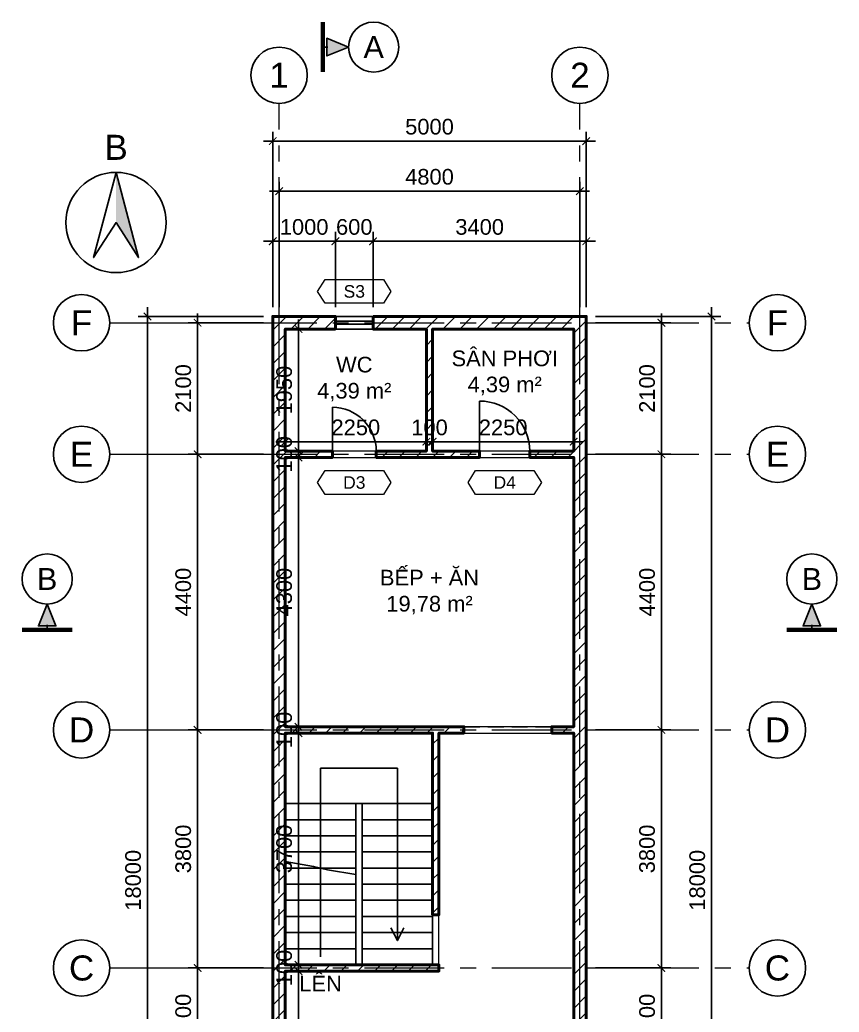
# Model space of a CAD drawing. Header units: millimetres. Extents: x -4035 to 257357, y -7136 to 22735.
# Drawn here: x -4035 to 9035, y 6895 to 22735 of the extents above; entities that cross this region are included whole.
import ezdxf
from ezdxf.enums import TextEntityAlignment as Align

# ---------------------------------------------------------------- set-up
doc = ezdxf.new("R2010")
doc.units = ezdxf.units.MM
doc.header["$LTSCALE"] = 40
doc.linetypes.add('CENTER', pattern=[50.8, 31.75, -6.35, 6.35, -6.35])
doc.linetypes.add('HIDDEN', pattern=[9.525, 6.35, -3.175])
for name, color, linetype, lineweight in [('A-ANNO-DIMS', 1, 'Continuous', 18), ('A-ANNO-ROOM', 7, 'Continuous', 25), ('A-ANNO-SYMB', 7, 'Continuous', 25), ('A-ANNO-TEXT', 7, 'Continuous', 18), ('A-DOOR', 3, 'Continuous', 25), ('A-FLOR-STRS', 6, 'Continuous', 25), ('A-GLAZ', 4, 'Continuous', 25), ('A-OPEN', 8, 'HIDDEN', 18), ('A-WALL', 7, 'Continuous', 50), ('A-WALL-PATT', 8, 'Continuous', 9), ('S-GRID', 1, 'CENTER', 18), ('S-GRID-IDEN', 7, 'Continuous', 25)]:
    doc.layers.add(name, color=color, linetype=linetype, lineweight=lineweight)
doc.layers.add('A-AREA', color=30, linetype='Continuous', lineweight=9, plot=False)
doc.styles.add('MCP-ARIAL', font='arial.ttf')
doc.dimstyles.new('MCP-1-100', dxfattribs={"dimscale": 100, "dimtxt": 2.5, "dimasz": 1.2, "dimexe": 1.5, "dimexo": 1.5, "dimgap": 1, "dimtad": 1, "dimdec": 0, "dimdsep": 46, "dimtxsty": 'MCP-ARIAL', "dimblk": 'ARCHTICK', "dimblk1": 'ARCHTICK', "dimblk2": 'ARCHTICK', "dimcen": 0.09, "dimdle": 1.5, "dimclrd": 256, "dimclre": 256, "dimclrt": 256, "dimadec": 0, "dimazin": 0, "dimtfac": 1, "dimtdec": 4, "dimtix": 1, "dimtmove": 2, "dimatfit": 3, "dimfxl": 1, "dimtolj": 1, "dimtzin": 0, "dimarcsym": 0})

# ---------------------------------------------------------------- blocks, each defined once
blk = doc.blocks.new('MCP_CUA_DI_700')
blk.add_line((0, 0), (0, 700))
blk.add_arc((0, 0), 700, 359.9929, 90.0071)
at = {"style": 'MCP-ARIAL', "flags": 1}
for tag, p in [('MA', (350, -100)), ('LOAI', (350, -220)), ('RONG', (350, -340))]:
    blk.add_attdef(tag, p, '', height=80, dxfattribs=at)
blk = doc.blocks.new('MCP_THE_LG_3')
blk.add_lwpolyline([(-5.85, 0), (-4.65, 1.9), (4.65, 1.9), (5.85, 0), (4.65, -1.9), (-4.65, -1.9)], close=True)
at = {"style": 'MCP-ARIAL'}
blk.add_attdef('MA', text='', height=2, dxfattribs=at).set_placement((0, 0), align=Align.MIDDLE_CENTER)
blk = doc.blocks.new('MCP_CUA_DI_800')
blk.add_line((0, 0), (0, 800))
blk.add_arc((0, 0), 800, 359.9964, 90.0036)
at = {"style": 'MCP-ARIAL', "flags": 1}
for tag, p in [('MA', (400, -100)), ('LOAI', (400, -220)), ('RONG', (400, -340))]:
    blk.add_attdef(tag, p, '', height=80, dxfattribs=at)
blk = doc.blocks.new('MCP_CUA_SO_600_200')
for p, q in [((0, 200), (600, 200)), ((0, 125), (600, 125)), ((0, 75), (600, 75)), ((0, 0), (600, 0))]:
    blk.add_line(p, q)
at = {"style": 'MCP-ARIAL', "flags": 1}
for tag, p in [('MA', (300, -100)), ('LOAI', (300, -220)), ('RONG', (300, -340))]:
    blk.add_attdef(tag, p, '', height=80, dxfattribs=at)
blk = doc.blocks.new('_ArchTick')
at = {"color": 0, "linetype": 'ByBlock', "const_width": 0.15}
blk.add_lwpolyline([(-0.5, -0.5), (0.5, 0.5)], dxfattribs=at)
blk = doc.blocks.new('*D23')
at = {"layer": 'A-ANNO-DIMS', "lineweight": -2, "transparency": 16777216}
for p, q in [((-1200, 5850), (-1200, 7750)), ((-150, 7600), (-1350, 7600)), ((-150, 6000), (-1350, 6000))]:
    blk.add_line(p, q, dxfattribs=at)
at = {"layer": 'Defpoints', "color": 0, "transparency": 16777216}
for p in [(-1200, 7600), (0, 7600), (0, 6000)]:
    blk.add_point(p, dxfattribs=at)
at = {"layer": 'A-ANNO-DIMS', "lineweight": -2, "transparency": 16777216, "xscale": 120, "yscale": 120, "zscale": 120}
for p, rotation in [((-1200, 7600), 90), ((-1200, 6000), 270)]:
    blk.add_blockref('_ArchTick', p, dxfattribs=dict(at, rotation=rotation))
at = {"layer": 'A-ANNO-DIMS', "transparency": 16777216, "insert": (-1428, 6800), "char_height": 250, "attachment_point": 5, "rotation": 90, "style": 'MCP-ARIAL'}
blk.add_mtext('\\A1;1600', dxfattribs=at)
blk = doc.blocks.new('*D24')
at = {"layer": 'A-ANNO-DIMS', "lineweight": -2, "transparency": 16777216}
for p, q in [((-1200, 7450), (-1200, 11550)), ((-150, 11400), (-1350, 11400)), ((-150, 7600), (-1350, 7600))]:
    blk.add_line(p, q, dxfattribs=at)
at = {"layer": 'Defpoints', "color": 0, "transparency": 16777216}
for p in [(-1200, 11400), (0, 11400), (0, 7600)]:
    blk.add_point(p, dxfattribs=at)
at = {"layer": 'A-ANNO-DIMS', "lineweight": -2, "transparency": 16777216, "xscale": 120, "yscale": 120, "zscale": 120}
for p, rotation in [((-1200, 11400), 90), ((-1200, 7600), 270)]:
    blk.add_blockref('_ArchTick', p, dxfattribs=dict(at, rotation=rotation))
at = {"layer": 'A-ANNO-DIMS', "transparency": 16777216, "insert": (-1428, 9500), "char_height": 250, "attachment_point": 5, "rotation": 90, "style": 'MCP-ARIAL'}
blk.add_mtext('\\A1;3800', dxfattribs=at)
blk = doc.blocks.new('*D25')
at = {"layer": 'A-ANNO-DIMS', "lineweight": -2, "transparency": 16777216}
for p, q in [((-1200, 11250), (-1200, 15950)), ((-150, 15800), (-1350, 15800)), ((-150, 11400), (-1350, 11400))]:
    blk.add_line(p, q, dxfattribs=at)
at = {"layer": 'Defpoints', "color": 0, "transparency": 16777216}
for p in [(-1200, 15800), (0, 15800), (0, 11400)]:
    blk.add_point(p, dxfattribs=at)
at = {"layer": 'A-ANNO-DIMS', "lineweight": -2, "transparency": 16777216, "xscale": 120, "yscale": 120, "zscale": 120}
for p, rotation in [((-1200, 15800), 90), ((-1200, 11400), 270)]:
    blk.add_blockref('_ArchTick', p, dxfattribs=dict(at, rotation=rotation))
at = {"layer": 'A-ANNO-DIMS', "transparency": 16777216, "insert": (-1428, 13600), "char_height": 250, "attachment_point": 5, "rotation": 90, "style": 'MCP-ARIAL'}
blk.add_mtext('\\A1;4400', dxfattribs=at)
blk = doc.blocks.new('*D26')
at = {"layer": 'A-ANNO-DIMS', "lineweight": -2, "transparency": 16777216}
for p, q in [((-150, 17900), (-1350, 17900)), ((-1200, 15650), (-1200, 18050)), ((-150, 15800), (-1350, 15800))]:
    blk.add_line(p, q, dxfattribs=at)
at = {"layer": 'Defpoints', "color": 0, "transparency": 16777216}
for p in [(-1200, 17900), (0, 17900), (0, 15800)]:
    blk.add_point(p, dxfattribs=at)
at = {"layer": 'A-ANNO-DIMS', "lineweight": -2, "transparency": 16777216, "xscale": 120, "yscale": 120, "zscale": 120}
for p, rotation in [((-1200, 17900), 90), ((-1200, 15800), 270)]:
    blk.add_blockref('_ArchTick', p, dxfattribs=dict(at, rotation=rotation))
at = {"layer": 'A-ANNO-DIMS', "transparency": 16777216, "insert": (-1428, 16850), "char_height": 250, "attachment_point": 5, "rotation": 90, "style": 'MCP-ARIAL'}
blk.add_mtext('\\A1;2100', dxfattribs=at)
blk = doc.blocks.new('*D27')
at = {"layer": 'A-ANNO-DIMS', "lineweight": -2, "transparency": 16777216}
for p, q in [((-2000, -150), (-2000, 18150)), ((-150, 18000), (-2150, 18000)), ((-150, 0), (-2150, 0))]:
    blk.add_line(p, q, dxfattribs=at)
at = {"layer": 'Defpoints', "color": 0, "transparency": 16777216}
for p in [(-2000, 18000), (0, 18000), (0, 0)]:
    blk.add_point(p, dxfattribs=at)
at = {"layer": 'A-ANNO-DIMS', "lineweight": -2, "transparency": 16777216, "xscale": 120, "yscale": 120, "zscale": 120}
for p, rotation in [((-2000, 18000), 90), ((-2000, 0), 270)]:
    blk.add_blockref('_ArchTick', p, dxfattribs=dict(at, rotation=rotation))
at = {"layer": 'A-ANNO-DIMS', "transparency": 16777216, "insert": (-2228, 9000), "char_height": 250, "attachment_point": 5, "rotation": 90, "style": 'MCP-ARIAL'}
blk.add_mtext('\\A1;18000', dxfattribs=at)
blk = doc.blocks.new('*D28')
at = {"layer": 'A-ANNO-DIMS', "lineweight": -2, "transparency": 16777216}
for p, q in [((0, 18150), (0, 19350)), ((1000, 18150), (1000, 19350)), ((-150, 19200), (1150, 19200))]:
    blk.add_line(p, q, dxfattribs=at)
at = {"layer": 'Defpoints', "color": 0, "transparency": 16777216}
for p in [(1000, 19200), (0, 18000), (1000, 18000)]:
    blk.add_point(p, dxfattribs=at)
at = {"layer": 'A-ANNO-DIMS', "lineweight": -2, "transparency": 16777216, "xscale": 120, "yscale": 120, "zscale": 120, "rotation": 180}
blk.add_blockref('_ArchTick', (0, 19200), dxfattribs=at)
at = {"layer": 'A-ANNO-DIMS', "lineweight": -2, "transparency": 16777216, "xscale": 120, "yscale": 120, "zscale": 120}
blk.add_blockref('_ArchTick', (1000, 19200), dxfattribs=at)
at = {"layer": 'A-ANNO-DIMS', "transparency": 16777216, "insert": (500, 19428), "char_height": 250, "attachment_point": 5, "style": 'MCP-ARIAL'}
blk.add_mtext('\\A1;1000', dxfattribs=at)
blk = doc.blocks.new('*D29')
at = {"layer": 'A-ANNO-DIMS', "lineweight": -2, "transparency": 16777216}
for p, q in [((1000, 18150), (1000, 19350)), ((1600, 18150), (1600, 19350)), ((1000, 19200), (880, 19200)), ((1000, 19200), (1600, 19200)), ((1600, 19200), (1720, 19200))]:
    blk.add_line(p, q, dxfattribs=at)
at = {"layer": 'Defpoints', "color": 0, "transparency": 16777216}
for p in [(1600, 19200), (1000, 18000), (1600, 18000)]:
    blk.add_point(p, dxfattribs=at)
at = {"layer": 'A-ANNO-DIMS', "lineweight": -2, "transparency": 16777216, "xscale": 120, "yscale": 120, "zscale": 120}
blk.add_blockref('_ArchTick', (1000, 19200), dxfattribs=at)
at = {"layer": 'A-ANNO-DIMS', "lineweight": -2, "transparency": 16777216, "xscale": 120, "yscale": 120, "zscale": 120, "rotation": 180}
blk.add_blockref('_ArchTick', (1600, 19200), dxfattribs=at)
at = {"layer": 'A-ANNO-DIMS', "transparency": 16777216, "insert": (1300, 19428), "char_height": 250, "attachment_point": 5, "style": 'MCP-ARIAL'}
blk.add_mtext('\\A1;600', dxfattribs=at)
blk = doc.blocks.new('*D30')
at = {"layer": 'A-ANNO-DIMS', "lineweight": -2, "transparency": 16777216}
for p, q in [((1600, 18150), (1600, 19350)), ((5000, 18150), (5000, 19350)), ((1450, 19200), (5150, 19200))]:
    blk.add_line(p, q, dxfattribs=at)
at = {"layer": 'Defpoints', "color": 0, "transparency": 16777216}
for p in [(5000, 19200), (1600, 18000), (5000, 18000)]:
    blk.add_point(p, dxfattribs=at)
at = {"layer": 'A-ANNO-DIMS', "lineweight": -2, "transparency": 16777216, "xscale": 120, "yscale": 120, "zscale": 120, "rotation": 180}
blk.add_blockref('_ArchTick', (1600, 19200), dxfattribs=at)
at = {"layer": 'A-ANNO-DIMS', "lineweight": -2, "transparency": 16777216, "xscale": 120, "yscale": 120, "zscale": 120}
blk.add_blockref('_ArchTick', (5000, 19200), dxfattribs=at)
at = {"layer": 'A-ANNO-DIMS', "transparency": 16777216, "insert": (3300, 19428), "char_height": 250, "attachment_point": 5, "style": 'MCP-ARIAL'}
blk.add_mtext('\\A1;3400', dxfattribs=at)
blk = doc.blocks.new('*D31')
at = {"layer": 'A-ANNO-DIMS', "lineweight": -2, "transparency": 16777216}
for p, q in [((100, 18150), (100, 20150)), ((4900, 18150), (4900, 20150)), ((-50, 20000), (5050, 20000))]:
    blk.add_line(p, q, dxfattribs=at)
at = {"layer": 'Defpoints', "color": 0, "transparency": 16777216}
for p in [(4900, 20000), (100, 18000), (4900, 18000)]:
    blk.add_point(p, dxfattribs=at)
at = {"layer": 'A-ANNO-DIMS', "lineweight": -2, "transparency": 16777216, "xscale": 120, "yscale": 120, "zscale": 120, "rotation": 180}
blk.add_blockref('_ArchTick', (100, 20000), dxfattribs=at)
at = {"layer": 'A-ANNO-DIMS', "lineweight": -2, "transparency": 16777216, "xscale": 120, "yscale": 120, "zscale": 120}
blk.add_blockref('_ArchTick', (4900, 20000), dxfattribs=at)
at = {"layer": 'A-ANNO-DIMS', "transparency": 16777216, "insert": (2500, 20228), "char_height": 250, "attachment_point": 5, "style": 'MCP-ARIAL'}
blk.add_mtext('\\A1;4800', dxfattribs=at)
blk = doc.blocks.new('*D32')
at = {"layer": 'A-ANNO-DIMS', "lineweight": -2, "transparency": 16777216}
for p, q in [((0, 18150), (0, 20950)), ((5000, 18150), (5000, 20950)), ((-150, 20800), (5150, 20800))]:
    blk.add_line(p, q, dxfattribs=at)
at = {"layer": 'Defpoints', "color": 0, "transparency": 16777216}
for p in [(5000, 20800), (0, 18000), (5000, 18000)]:
    blk.add_point(p, dxfattribs=at)
at = {"layer": 'A-ANNO-DIMS', "lineweight": -2, "transparency": 16777216, "xscale": 120, "yscale": 120, "zscale": 120, "rotation": 180}
blk.add_blockref('_ArchTick', (0, 20800), dxfattribs=at)
at = {"layer": 'A-ANNO-DIMS', "lineweight": -2, "transparency": 16777216, "xscale": 120, "yscale": 120, "zscale": 120}
blk.add_blockref('_ArchTick', (5000, 20800), dxfattribs=at)
at = {"layer": 'A-ANNO-DIMS', "transparency": 16777216, "insert": (2500, 21028), "char_height": 250, "attachment_point": 5, "style": 'MCP-ARIAL'}
blk.add_mtext('\\A1;5000', dxfattribs=at)
blk = doc.blocks.new('*D34')
at = {"layer": 'A-ANNO-DIMS', "lineweight": -2, "transparency": 16777216}
for p, q in [((6200, 5850), (6200, 7750)), ((5150, 7600), (6350, 7600)), ((5150, 6000), (6350, 6000))]:
    blk.add_line(p, q, dxfattribs=at)
at = {"layer": 'Defpoints', "color": 0, "transparency": 16777216}
for p in [(5000, 7600), (6200, 7600), (5000, 6000)]:
    blk.add_point(p, dxfattribs=at)
at = {"layer": 'A-ANNO-DIMS', "lineweight": -2, "transparency": 16777216, "xscale": 120, "yscale": 120, "zscale": 120}
for p, rotation in [((6200, 7600), 90), ((6200, 6000), 270)]:
    blk.add_blockref('_ArchTick', p, dxfattribs=dict(at, rotation=rotation))
at = {"layer": 'A-ANNO-DIMS', "transparency": 16777216, "insert": (5972, 6800), "char_height": 250, "attachment_point": 5, "rotation": 90, "style": 'MCP-ARIAL'}
blk.add_mtext('\\A1;1600', dxfattribs=at)
blk = doc.blocks.new('*D35')
at = {"layer": 'A-ANNO-DIMS', "lineweight": -2, "transparency": 16777216}
for p, q in [((6200, 7450), (6200, 11550)), ((5150, 11400), (6350, 11400)), ((5150, 7600), (6350, 7600))]:
    blk.add_line(p, q, dxfattribs=at)
at = {"layer": 'Defpoints', "color": 0, "transparency": 16777216}
for p in [(5000, 11400), (6200, 11400), (5000, 7600)]:
    blk.add_point(p, dxfattribs=at)
at = {"layer": 'A-ANNO-DIMS', "lineweight": -2, "transparency": 16777216, "xscale": 120, "yscale": 120, "zscale": 120}
for p, rotation in [((6200, 11400), 90), ((6200, 7600), 270)]:
    blk.add_blockref('_ArchTick', p, dxfattribs=dict(at, rotation=rotation))
at = {"layer": 'A-ANNO-DIMS', "transparency": 16777216, "insert": (5972, 9500), "char_height": 250, "attachment_point": 5, "rotation": 90, "style": 'MCP-ARIAL'}
blk.add_mtext('\\A1;3800', dxfattribs=at)
blk = doc.blocks.new('*D36')
at = {"layer": 'A-ANNO-DIMS', "lineweight": -2, "transparency": 16777216}
for p, q in [((6200, 11250), (6200, 15950)), ((5150, 15800), (6350, 15800)), ((5150, 11400), (6350, 11400))]:
    blk.add_line(p, q, dxfattribs=at)
at = {"layer": 'Defpoints', "color": 0, "transparency": 16777216}
for p in [(5000, 15800), (6200, 15800), (5000, 11400)]:
    blk.add_point(p, dxfattribs=at)
at = {"layer": 'A-ANNO-DIMS', "lineweight": -2, "transparency": 16777216, "xscale": 120, "yscale": 120, "zscale": 120}
for p, rotation in [((6200, 15800), 90), ((6200, 11400), 270)]:
    blk.add_blockref('_ArchTick', p, dxfattribs=dict(at, rotation=rotation))
at = {"layer": 'A-ANNO-DIMS', "transparency": 16777216, "insert": (5972, 13600), "char_height": 250, "attachment_point": 5, "rotation": 90, "style": 'MCP-ARIAL'}
blk.add_mtext('\\A1;4400', dxfattribs=at)
blk = doc.blocks.new('*D37')
at = {"layer": 'A-ANNO-DIMS', "lineweight": -2, "transparency": 16777216}
for p, q in [((5150, 17900), (6350, 17900)), ((6200, 15650), (6200, 18050)), ((5150, 15800), (6350, 15800))]:
    blk.add_line(p, q, dxfattribs=at)
at = {"layer": 'Defpoints', "color": 0, "transparency": 16777216}
for p in [(5000, 17900), (6200, 17900), (5000, 15800)]:
    blk.add_point(p, dxfattribs=at)
at = {"layer": 'A-ANNO-DIMS', "lineweight": -2, "transparency": 16777216, "xscale": 120, "yscale": 120, "zscale": 120}
for p, rotation in [((6200, 17900), 90), ((6200, 15800), 270)]:
    blk.add_blockref('_ArchTick', p, dxfattribs=dict(at, rotation=rotation))
at = {"layer": 'A-ANNO-DIMS', "transparency": 16777216, "insert": (5972, 16850), "char_height": 250, "attachment_point": 5, "rotation": 90, "style": 'MCP-ARIAL'}
blk.add_mtext('\\A1;2100', dxfattribs=at)
blk = doc.blocks.new('*D38')
at = {"layer": 'A-ANNO-DIMS', "lineweight": -2, "transparency": 16777216}
for p, q in [((7000, -150), (7000, 18150)), ((5150, 18000), (7150, 18000)), ((5150, 0), (7150, 0))]:
    blk.add_line(p, q, dxfattribs=at)
at = {"layer": 'Defpoints', "color": 0, "transparency": 16777216}
for p in [(5000, 18000), (7000, 18000), (5000, 0)]:
    blk.add_point(p, dxfattribs=at)
at = {"layer": 'A-ANNO-DIMS', "lineweight": -2, "transparency": 16777216, "xscale": 120, "yscale": 120, "zscale": 120}
for p, rotation in [((7000, 18000), 90), ((7000, 0), 270)]:
    blk.add_blockref('_ArchTick', p, dxfattribs=dict(at, rotation=rotation))
at = {"layer": 'A-ANNO-DIMS', "transparency": 16777216, "insert": (6772, 9000), "char_height": 250, "attachment_point": 5, "rotation": 90, "style": 'MCP-ARIAL'}
blk.add_mtext('\\A1;18000', dxfattribs=at)
blk = doc.blocks.new('*D40')
at = {"layer": 'A-ANNO-DIMS', "lineweight": -2, "transparency": 16777216}
blk.add_line((410, 50), (410, 7700), dxfattribs=at)
at = {"layer": 'Defpoints', "color": 0, "transparency": 16777216}
for p in [(410, 7550), (410, 7550), (410, 200)]:
    blk.add_point(p, dxfattribs=at)
at = {"layer": 'A-ANNO-DIMS', "lineweight": -2, "transparency": 16777216, "xscale": 120, "yscale": 120, "zscale": 120}
for p, rotation in [((410, 7550), 90), ((410, 200), 270)]:
    blk.add_blockref('_ArchTick', p, dxfattribs=dict(at, rotation=rotation))
at = {"layer": 'A-ANNO-DIMS', "transparency": 16777216, "insert": (182, 3875), "char_height": 250, "attachment_point": 5, "rotation": 90, "style": 'MCP-ARIAL'}
blk.add_mtext('\\A1;7350', dxfattribs=at)
blk = doc.blocks.new('*D41')
at = {"layer": 'A-ANNO-DIMS', "lineweight": -2, "transparency": 16777216}
for p, q in [((410, 7650), (410, 7770)), ((410, 7550), (410, 7650)), ((410, 7550), (410, 7430))]:
    blk.add_line(p, q, dxfattribs=at)
at = {"layer": 'Defpoints', "color": 0, "transparency": 16777216}
for p in [(410, 7650), (410, 7650), (410, 7550)]:
    blk.add_point(p, dxfattribs=at)
at = {"layer": 'A-ANNO-DIMS', "lineweight": -2, "transparency": 16777216, "xscale": 120, "yscale": 120, "zscale": 120}
for p, rotation in [((410, 7650), 270), ((410, 7550), 90)]:
    blk.add_blockref('_ArchTick', p, dxfattribs=dict(at, rotation=rotation))
at = {"layer": 'A-ANNO-DIMS', "transparency": 16777216, "insert": (182, 7600), "char_height": 250, "attachment_point": 5, "rotation": 90, "style": 'MCP-ARIAL'}
blk.add_mtext('\\A1;100', dxfattribs=at)
blk = doc.blocks.new('*D42')
at = {"layer": 'A-ANNO-DIMS', "lineweight": -2, "transparency": 16777216}
blk.add_line((410, 7500), (410, 11500), dxfattribs=at)
at = {"layer": 'Defpoints', "color": 0, "transparency": 16777216}
for p in [(410, 11350), (410, 11350), (410, 7650)]:
    blk.add_point(p, dxfattribs=at)
at = {"layer": 'A-ANNO-DIMS', "lineweight": -2, "transparency": 16777216, "xscale": 120, "yscale": 120, "zscale": 120}
for p, rotation in [((410, 11350), 90), ((410, 7650), 270)]:
    blk.add_blockref('_ArchTick', p, dxfattribs=dict(at, rotation=rotation))
at = {"layer": 'A-ANNO-DIMS', "transparency": 16777216, "insert": (182, 9500), "char_height": 250, "attachment_point": 5, "rotation": 90, "style": 'MCP-ARIAL'}
blk.add_mtext('\\A1;3700', dxfattribs=at)
blk = doc.blocks.new('*D43')
at = {"layer": 'A-ANNO-DIMS', "lineweight": -2, "transparency": 16777216}
for p, q in [((410, 11450), (410, 11570)), ((410, 11350), (410, 11450)), ((410, 11350), (410, 11230))]:
    blk.add_line(p, q, dxfattribs=at)
at = {"layer": 'Defpoints', "color": 0, "transparency": 16777216}
for p in [(410, 11450), (410, 11450), (410, 11350)]:
    blk.add_point(p, dxfattribs=at)
at = {"layer": 'A-ANNO-DIMS', "lineweight": -2, "transparency": 16777216, "xscale": 120, "yscale": 120, "zscale": 120}
for p, rotation in [((410, 11450), 270), ((410, 11350), 90)]:
    blk.add_blockref('_ArchTick', p, dxfattribs=dict(at, rotation=rotation))
at = {"layer": 'A-ANNO-DIMS', "transparency": 16777216, "insert": (182, 11400), "char_height": 250, "attachment_point": 5, "rotation": 90, "style": 'MCP-ARIAL'}
blk.add_mtext('\\A1;100', dxfattribs=at)
blk = doc.blocks.new('*D44')
at = {"layer": 'A-ANNO-DIMS', "lineweight": -2, "transparency": 16777216}
blk.add_line((410, 11300), (410, 15900), dxfattribs=at)
at = {"layer": 'Defpoints', "color": 0, "transparency": 16777216}
for p in [(410, 15750), (410, 15750), (410, 11450)]:
    blk.add_point(p, dxfattribs=at)
at = {"layer": 'A-ANNO-DIMS', "lineweight": -2, "transparency": 16777216, "xscale": 120, "yscale": 120, "zscale": 120}
for p, rotation in [((410, 15750), 90), ((410, 11450), 270)]:
    blk.add_blockref('_ArchTick', p, dxfattribs=dict(at, rotation=rotation))
at = {"layer": 'A-ANNO-DIMS', "transparency": 16777216, "insert": (182, 13600), "char_height": 250, "attachment_point": 5, "rotation": 90, "style": 'MCP-ARIAL'}
blk.add_mtext('\\A1;4300', dxfattribs=at)
blk = doc.blocks.new('*D45')
at = {"layer": 'A-ANNO-DIMS', "lineweight": -2, "transparency": 16777216}
for p, q in [((410, 15850), (410, 15970)), ((410, 15750), (410, 15850)), ((410, 15750), (410, 15630))]:
    blk.add_line(p, q, dxfattribs=at)
at = {"layer": 'Defpoints', "color": 0, "transparency": 16777216}
for p in [(410, 15850), (410, 15850), (410, 15750)]:
    blk.add_point(p, dxfattribs=at)
at = {"layer": 'A-ANNO-DIMS', "lineweight": -2, "transparency": 16777216, "xscale": 120, "yscale": 120, "zscale": 120}
for p, rotation in [((410, 15850), 270), ((410, 15750), 90)]:
    blk.add_blockref('_ArchTick', p, dxfattribs=dict(at, rotation=rotation))
at = {"layer": 'A-ANNO-DIMS', "transparency": 16777216, "insert": (182, 15800), "char_height": 250, "attachment_point": 5, "rotation": 90, "style": 'MCP-ARIAL'}
blk.add_mtext('\\A1;100', dxfattribs=at)
blk = doc.blocks.new('*D46')
at = {"layer": 'A-ANNO-DIMS', "lineweight": -2, "transparency": 16777216}
blk.add_line((410, 15700), (410, 17950), dxfattribs=at)
at = {"layer": 'Defpoints', "color": 0, "transparency": 16777216}
for p in [(410, 17800), (410, 17800), (410, 15850)]:
    blk.add_point(p, dxfattribs=at)
at = {"layer": 'A-ANNO-DIMS', "lineweight": -2, "transparency": 16777216, "xscale": 120, "yscale": 120, "zscale": 120}
for p, rotation in [((410, 17800), 90), ((410, 15850), 270)]:
    blk.add_blockref('_ArchTick', p, dxfattribs=dict(at, rotation=rotation))
at = {"layer": 'A-ANNO-DIMS', "transparency": 16777216, "insert": (182, 16825), "char_height": 250, "attachment_point": 5, "rotation": 90, "style": 'MCP-ARIAL'}
blk.add_mtext('\\A1;1950', dxfattribs=at)
blk = doc.blocks.new('*D47')
at = {"layer": 'A-ANNO-DIMS', "lineweight": -2, "transparency": 16777216}
blk.add_line((50, 16000), (2600, 16000), dxfattribs=at)
at = {"layer": 'Defpoints', "color": 0, "transparency": 16777216}
for p in [(200, 16000), (2450, 16000), (2450, 16000)]:
    blk.add_point(p, dxfattribs=at)
at = {"layer": 'A-ANNO-DIMS', "lineweight": -2, "transparency": 16777216, "xscale": 120, "yscale": 120, "zscale": 120, "rotation": 180}
blk.add_blockref('_ArchTick', (200, 16000), dxfattribs=at)
at = {"layer": 'A-ANNO-DIMS', "lineweight": -2, "transparency": 16777216, "xscale": 120, "yscale": 120, "zscale": 120}
blk.add_blockref('_ArchTick', (2450, 16000), dxfattribs=at)
at = {"layer": 'A-ANNO-DIMS', "transparency": 16777216, "insert": (1325, 16228), "char_height": 250, "attachment_point": 5, "style": 'MCP-ARIAL'}
blk.add_mtext('\\A1;2250', dxfattribs=at)
blk = doc.blocks.new('*D48')
at = {"layer": 'A-ANNO-DIMS', "lineweight": -2, "transparency": 16777216}
for p, q in [((2450, 16000), (2330, 16000)), ((2450, 16000), (2550, 16000)), ((2550, 16000), (2670, 16000))]:
    blk.add_line(p, q, dxfattribs=at)
at = {"layer": 'Defpoints', "color": 0, "transparency": 16777216}
for p in [(2450, 16000), (2550, 16000), (2550, 16000)]:
    blk.add_point(p, dxfattribs=at)
at = {"layer": 'A-ANNO-DIMS', "lineweight": -2, "transparency": 16777216, "xscale": 120, "yscale": 120, "zscale": 120}
blk.add_blockref('_ArchTick', (2450, 16000), dxfattribs=at)
at = {"layer": 'A-ANNO-DIMS', "lineweight": -2, "transparency": 16777216, "xscale": 120, "yscale": 120, "zscale": 120, "rotation": 180}
blk.add_blockref('_ArchTick', (2550, 16000), dxfattribs=at)
at = {"layer": 'A-ANNO-DIMS', "transparency": 16777216, "insert": (2500, 16228), "char_height": 250, "attachment_point": 5, "style": 'MCP-ARIAL'}
blk.add_mtext('\\A1;100', dxfattribs=at)
blk = doc.blocks.new('*D49')
at = {"layer": 'A-ANNO-DIMS', "lineweight": -2, "transparency": 16777216}
blk.add_line((2400, 16000), (4950, 16000), dxfattribs=at)
at = {"layer": 'Defpoints', "color": 0, "transparency": 16777216}
for p in [(2550, 16000), (4800, 16000), (4800, 16000)]:
    blk.add_point(p, dxfattribs=at)
at = {"layer": 'A-ANNO-DIMS', "lineweight": -2, "transparency": 16777216, "xscale": 120, "yscale": 120, "zscale": 120, "rotation": 180}
blk.add_blockref('_ArchTick', (2550, 16000), dxfattribs=at)
at = {"layer": 'A-ANNO-DIMS', "lineweight": -2, "transparency": 16777216, "xscale": 120, "yscale": 120, "zscale": 120}
blk.add_blockref('_ArchTick', (4800, 16000), dxfattribs=at)
at = {"layer": 'A-ANNO-DIMS', "transparency": 16777216, "insert": (3675, 16228), "char_height": 250, "attachment_point": 5, "style": 'MCP-ARIAL'}
blk.add_mtext('\\A1;2250', dxfattribs=at)
blk = doc.blocks.new('MCP_TRUC')
blk.add_circle((0, 0), 4.5)
at = {"style": 'MCP-ARIAL'}
blk.add_attdef('SO', text='', height=4, dxfattribs=at).set_placement((0, 0), align=Align.MIDDLE_CENTER)
blk = doc.blocks.new('MCP_MUI_TEN')
blk.add_hatch(color=256).paths.add_polyline_path([(3.5, 0), (0, 1.4), (0, -1.4)], flags=16)
blk.add_lwpolyline([(3.5, 0), (0, 1.4), (0, -1.4)], close=True)
blk = doc.blocks.new('MCP_MAT_CAT')
blk.add_circle((0, 0), 4)
at = {"style": 'MCP-ARIAL'}
blk.add_attdef('TEN', text='', height=3.5, dxfattribs=at).set_placement((0, 0), align=Align.MIDDLE_CENTER)
blk = doc.blocks.new('MCP_HUONG_BAC')
blk.add_hatch(color=256).paths.add_polyline_path([(0, 8), (0, 0), (3.6, -5.6)], flags=16)
blk.add_lwpolyline([(0, 8), (-3.6, -5.6), (0, 0), (3.6, -5.6)], close=True)
blk.add_circle((0, 0), 8)
at = {"style": 'MCP-ARIAL'}
blk.add_attdef('KY_HIEU', text='', height=4, dxfattribs=at).set_placement((0, 12), align=Align.MIDDLE_CENTER)

msp = doc.modelspace()

# ---------------------------------------------------------------- hatches: boundary and pattern name
at = {"layer": 'A-WALL-PATT'}
h = msp.add_hatch(dxfattribs=at)
h.set_pattern_fill('ANSI31', color=256, scale=60, style=0)
h.paths.add_polyline_path([(1000, 17800), (1000, 18000), (0, 18000), (0, 0), (700, 0), (700, 200), (200, 200), (200, 7550), (2650, 7550), (2650, 7650), (200, 7650), (200, 11350), (2550, 11350), (2550, 8450), (2650, 8450), (2650, 11350), (3050, 11350), (3050, 11450), (200, 11450), (200, 15750), (950, 15750), (950, 15850), (200, 15850), (200, 17800)], flags=16)
h.paths.add_polyline_path([(1600, 18000), (1600, 17800), (2450, 17800), (2450, 15850), (1650, 15850), (1650, 15750), (3300, 15750), (3300, 15850), (2550, 15850), (2550, 17800), (4800, 17800), (4800, 15850), (4100, 15850), (4100, 15750), (4800, 15750), (4800, 11450), (4450, 11450), (4450, 11350), (4800, 11350), (4800, 200), (4500, 200), (4500, 0), (5000, 0), (5000, 18000)], flags=16)
h.paths.add_polyline_path([(3300, 0), (3300, 200), (2700, 200), (2700, 0)], flags=16)

# ---------------------------------------------------------------- linework, layer by layer
at = {"layer": 'A-ANNO-SYMB'}
for p, q in [((800, 22300), (880, 22300)), ((-3600, 13000), (-3600, 13080)), ((8600, 13000), (8600, 13080))]:
    msp.add_line(p, q, dxfattribs=at)
at = {"layer": 'A-ANNO-SYMB', "const_width": 70}
for points in [[(800, 21900), (800, 22700)], [(-4000, 13000), (-3200, 13000)], [(8200, 13000), (9000, 13000)]]:
    msp.add_lwpolyline(points, dxfattribs=at)
at = {"layer": 'A-AREA'}
for points in [[(200, 17800), (2450, 17800), (2450, 15850), (200, 15850)], [(4800, 17800), (4800, 15850), (2550, 15850), (2550, 17800)], [(4800, 11450), (200, 11450), (200, 15750), (4800, 15750)], [(2650, 11350), (4800, 11350), (4800, 200), (200, 200), (200, 7550), (2650, 7550)], [(2550, 11350), (2550, 7650), (200, 7650), (200, 11350)]]:
    msp.add_lwpolyline(points, close=True, dxfattribs=at)
at = {"layer": 'A-FLOR-STRS'}
for p, q in [((2550, 10225), (200, 10225)), ((1325, 7650), (1325, 10225)), ((1425, 7650), (1425, 10225)), ((1325, 9967.5), (200, 9967.5)), ((2550, 9967.5), (1425, 9967.5)), ((1325, 9710), (200, 9710)), ((2550, 9710), (1425, 9710)), ((1325, 9452.5), (200, 9452.5)), ((2550, 9452.5), (1425, 9452.5)), ((1325, 9195), (200, 9195)), ((2550, 9195), (1425, 9195)), ((1325, 8937.5), (200, 8937.5)), ((2550, 8937.5), (1425, 8937.5)), ((1325, 8680), (200, 8680)), ((2550, 8680), (1425, 8680)), ((1325, 8422.5), (200, 8422.5)), ((2550, 8422.5), (1425, 8422.5)), ((1325, 8165), (200, 8165)), ((2550, 8165), (1425, 8165)), ((1325, 7907.5), (200, 7907.5)), ((2550, 7907.5), (1425, 7907.5)), ((2550, 7650), (1425, 7650))]:
    msp.add_line(p, q, dxfattribs=at)
msp.add_lwpolyline([(2550, 7650), (2550, 11350), (200, 11350), (200, 7650)], close=True, dxfattribs=at)
for points in [[(762.5, 7778.75), (762.5, 10787.5), (1987.5, 10787.5), (1987.5, 8036.25)], [(1325, 9092), (875, 9169.25), (650, 9220.75), (200, 9298)], [(2090.5, 8242.25), (1987.5, 8036.25), (1884.5, 8242.25)]]:
    msp.add_lwpolyline(points, dxfattribs=at)
at = {"layer": 'A-OPEN'}
for p, q in [((3050, 11450), (4450, 11450)), ((3050, 11350), (4450, 11350)), ((2550, 7650), (2550, 8450)), ((2650, 7650), (2650, 8450))]:
    msp.add_line(p, q, dxfattribs=at)
at = {"layer": 'A-WALL'}
for points in [[(1000, 17800), (1000, 18000), (0, 18000), (0, 0), (700, 0), (700, 200), (200, 200), (200, 7550), (2650, 7550), (2650, 7650), (200, 7650), (200, 11350), (2550, 11350), (2550, 8450), (2650, 8450), (2650, 11350), (3050, 11350), (3050, 11450), (200, 11450), (200, 15750), (950, 15750), (950, 15850), (200, 15850), (200, 17800)], [(1600, 18000), (1600, 17800), (2450, 17800), (2450, 15850), (1650, 15850), (1650, 15750), (3300, 15750), (3300, 15850), (2550, 15850), (2550, 17800), (4800, 17800), (4800, 15850), (4100, 15850), (4100, 15750), (4800, 15750), (4800, 11450), (4450, 11450), (4450, 11350), (4800, 11350), (4800, 200), (4500, 200), (4500, 0), (5000, 0), (5000, 18000)]]:
    msp.add_lwpolyline(points, close=True, dxfattribs=at)
at = {"layer": 'S-GRID'}
for p, q in [((100, -3400), (100, 21400)), ((4900, -3400), (4900, 21400)), ((-2600, 17900), (7600, 17900)), ((-2600, 15800), (7600, 15800)), ((-2600, 11400), (7600, 11400)), ((-2600, 7600), (7600, 7600))]:
    msp.add_line(p, q, dxfattribs=at)

# ---------------------------------------------------------------- block references
at = {"layer": 'A-ANNO-SYMB', "xscale": 100, "yscale": 100, "zscale": 100}
for name, p, values in [('MCP_MAT_CAT', (1610, 22300), {'TEN': 'A'}), ('MCP_HUONG_BAC', (-2500, 19500), {'KY_HIEU': 'B'}), ('MCP_MAT_CAT', (-3600, 13810), {'TEN': 'B'}), ('MCP_MAT_CAT', (8600, 13810), {'TEN': 'B'})]:
    msp.add_blockref(name, p, dxfattribs=at).add_auto_attribs(values)
msp.add_blockref('MCP_MUI_TEN', (860, 22300), dxfattribs=at)
at = {"layer": 'A-ANNO-SYMB', "xscale": 100, "yscale": 100, "zscale": 100, "rotation": 90}
for p in [(-3600, 13060), (8600, 13060)]:
    msp.add_blockref('MCP_MUI_TEN', p, dxfattribs=at)
at = {"layer": 'A-ANNO-TEXT', "xscale": 100, "yscale": 100, "zscale": 100}
for p, values in [((1300, 18400), {'MA': 'S3'}), ((1300, 15350), {'MA': 'D3'}), ((3700, 15350), {'MA': 'D4'})]:
    msp.add_blockref('MCP_THE_LG_3', p, dxfattribs=at).add_auto_attribs(values)
at = {"layer": 'A-DOOR'}
for name, p in [('MCP_CUA_DI_800', (3300, 15850)), ('MCP_CUA_DI_700', (950, 15850))]:
    msp.add_blockref(name, p, dxfattribs=at)
at = {"layer": 'A-GLAZ', "rotation": 180}
msp.add_blockref('MCP_CUA_SO_600_200', (1600, 18000), dxfattribs=at)
at = {"layer": 'S-GRID-IDEN', "xscale": 100, "yscale": 100, "zscale": 100}
for p, values in [((100, 21850), {'SO': '1'}), ((4900, 21850), {'SO': '2'}), ((-3050, 17900), {'SO': 'F'}), ((8050, 17900), {'SO': 'F'}), ((-3050, 15800), {'SO': 'E'}), ((8050, 15800), {'SO': 'E'}), ((-3050, 11400), {'SO': 'D'}), ((8050, 11400), {'SO': 'D'}), ((-3050, 7600), {'SO': 'C'}), ((8050, 7600), {'SO': 'C'})]:
    msp.add_blockref('MCP_TRUC', p, dxfattribs=at).add_auto_attribs(values)

# ---------------------------------------------------------------- texts
at = {"layer": 'A-ANNO-ROOM', "char_height": 250, "attachment_point": 5, "style": 'MCP-ARIAL'}
for s, insert in [('SÂN PHƠI\\P4,39 m²', (3700, 17100)), ('WC\\P4,39 m²', (1300, 17000)), ('BẾP + ĂN\\P19,78 m²', (2500, 13600))]:
    msp.add_mtext(s, dxfattribs=dict(at, insert=insert))
at = {"layer": 'A-ANNO-TEXT', "style": 'MCP-ARIAL'}
msp.add_text('LÊN', height=250, dxfattribs=at).set_placement((762.5, 7350), align=Align.MIDDLE_CENTER)

# ---------------------------------------------------------------- dimensions: what is measured, and where the dimension line sits
at = {"layer": 'A-ANNO-DIMS'}
for base, p1, p2, picture, middle in [((5000, 20800), (0, 18000), (5000, 18000), '*D32', (2500, 21027.643)), ((4900, 20000), (100, 18000), (4900, 18000), '*D31', (2500, 20227.643)), ((1000, 19200), (0, 18000), (1000, 18000), '*D28', (500, 19427.643)), ((1600, 19200), (1000, 18000), (1600, 18000), '*D29', (1300, 19427.643)), ((5000, 19200), (1600, 18000), (5000, 18000), '*D30', (3300, 19427.729)), ((2450, 16000), (200, 16000), (2450, 16000), '*D47', (1325, 16227.643)), ((2550, 16000), (2450, 16000), (2550, 16000), '*D48', (2500, 16227.643)), ((4800, 16000), (2550, 16000), (4800, 16000), '*D49', (3675, 16227.643))]:
    dim = msp.add_linear_dim(base=base, p1=p1, p2=p2, dimstyle='MCP-1-100', dxfattribs=at)
    dim.commit()
    dim.dimension.update_dxf_attribs({"geometry": picture, "text_midpoint": middle})
for base, p1, p2, picture, middle in [((-2000, 18000), (0, 0), (0, 18000), '*D27', (-2227.643, 9000)), ((7000, 18000), (5000, 0), (5000, 18000), '*D38', (6772.357, 9000)), ((-1200, 17900), (0, 15800), (0, 17900), '*D26', (-1427.643, 16850)), ((410, 17800), (410, 15850), (410, 17800), '*D46', (182.357, 16825)), ((6200, 17900), (5000, 15800), (5000, 17900), '*D37', (5972.357, 16850)), ((410, 15850), (410, 15750), (410, 15850), '*D45', (182.357, 15800)), ((-1200, 15800), (0, 11400), (0, 15800), '*D25', (-1427.643, 13600)), ((410, 15750), (410, 11450), (410, 15750), '*D44', (182.271, 13600)), ((6200, 15800), (5000, 11400), (5000, 15800), '*D36', (5972.357, 13600)), ((410, 11450), (410, 11350), (410, 11450), '*D43', (182.357, 11400)), ((-1200, 11400), (0, 7600), (0, 11400), '*D24', (-1427.729, 9500)), ((410, 11350), (410, 7650), (410, 11350), '*D42', (182.271, 9500)), ((6200, 11400), (5000, 7600), (5000, 11400), '*D35', (5972.271, 9500)), ((410, 7650), (410, 7550), (410, 7650), '*D41', (182.357, 7600)), ((-1200, 7600), (0, 6000), (0, 7600), '*D23', (-1427.643, 6800)), ((410, 7550), (410, 200), (410, 7550), '*D40', (182.271, 3875)), ((6200, 7600), (5000, 6000), (5000, 7600), '*D34', (5972.357, 6800))]:
    dim = msp.add_linear_dim(base=base, p1=p1, p2=p2, angle=90, dimstyle='MCP-1-100', dxfattribs=at)
    dim.commit()
    dim.dimension.update_dxf_attribs({"geometry": picture, "text_midpoint": middle})

doc.saveas('drawing.dxf')
